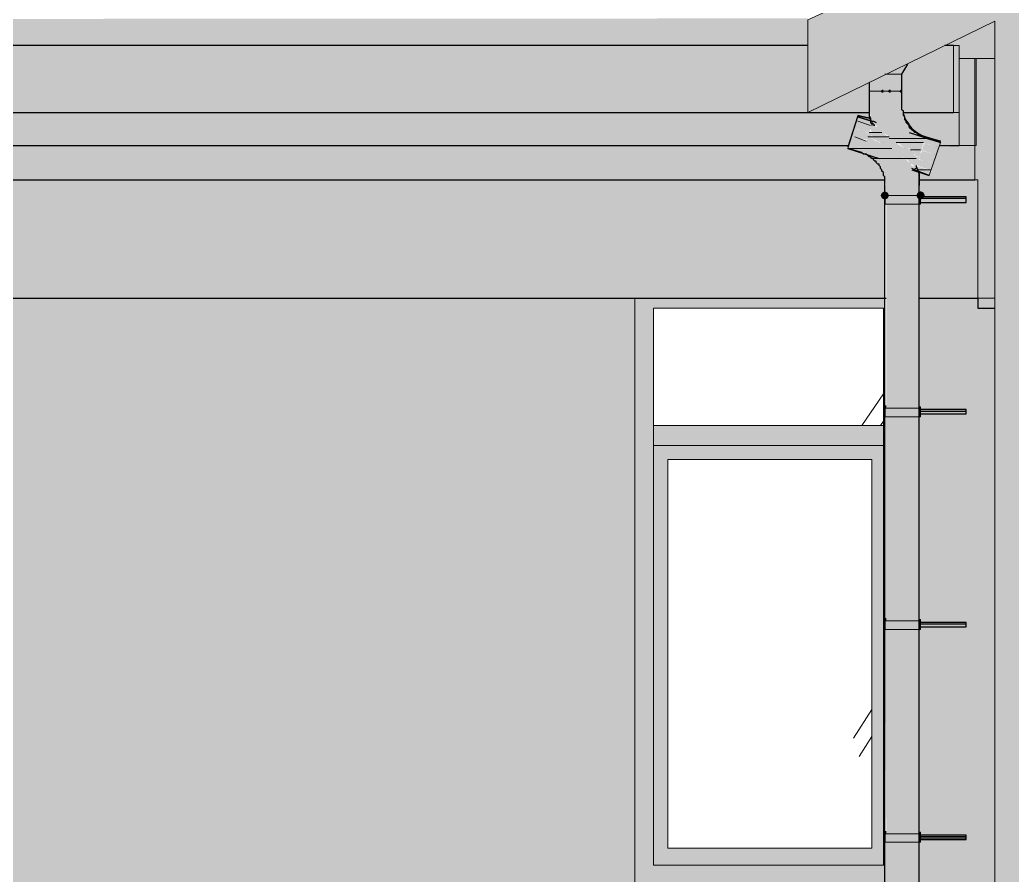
# Model space of a CAD drawing. Header units: millimetres. Extents: x -11345 to 411485, y -9810 to 73012.
# Drawn here: x 379969 to 382909, y 41927 to 44463 of the extents above; entities that cross this region are included whole.
import ezdxf

# ---------------------------------------------------------------- set-up
doc = ezdxf.new("R2010")
doc.units = ezdxf.units.MM
for name, color, linetype, true_color in [('PDF _Крыша', 9, 'Continuous', 0x808080), ('PDF _Обобщенные модели', 7, 'Continuous', 0xb5bcbf), ('PDF _Окна', 7, 'Continuous', 0x383e42), ('PDF _Стены штриховка поверхности', 7, 'Continuous', 0xcacbcc)]:
    doc.layers.add(name, color=color, linetype=linetype, true_color=true_color)
for name, color, linetype in [('PDF _Линии', 7, 'Continuous'), ('PDF _Стены наружные', 7, 'Continuous'), ('PDF _Стены отделка', 7, 'Continuous'), ('PDF _Стены штриховка', 7, 'Continuous'), ('PDF _Узлы', 7, 'Continuous')]:
    doc.layers.add(name, color=color, linetype=linetype)

msp = doc.modelspace()

# ---------------------------------------------------------------- hatches: boundary and pattern name
at = {"layer": 'PDF _Крыша', "transparency": 33554559}
msp.add_hatch(color=256, dxfattribs=at).paths.add_polyline_path([(382303.36198, 44386.4218), (382303.36198, 44466.84953), (375280.75136, 44462.61649), (375238.42098, 44449.91737), (375234.18794, 44449.91737), (375234.18794, 44386.4218)])
at = {"layer": 'PDF _Линии', "transparency": 33554559}
for points in [[(382544.64517, 43941.95277), (382540.41213, 43950.41885), (382531.94605, 43954.65189), (382523.47997, 43950.41885), (382519.24694, 43941.95277), (382523.47997, 43933.48669), (382531.94605, 43929.25366), (382540.41213, 43933.48669)], [(382650.47113, 43941.95277), (382646.23809, 43950.41885), (382637.77201, 43954.65189), (382629.30593, 43950.41885), (382625.07289, 43941.95277), (382629.30593, 43933.48669), (382637.77201, 43929.25366), (382646.23809, 43933.48669)]]:
    msp.add_hatch(color=256, dxfattribs=at).paths.add_polyline_path(points)
at = {"layer": 'PDF _Обобщенные модели', "transparency": 33554559}
h = msp.add_hatch(color=256, dxfattribs=at)
h.paths.add_polyline_path([(382625.07289, 44132.4395), (382608.14074, 44145.13861), (382603.9077, 44153.60469), (382591.20859, 44170.53684), (382586.97555, 44179.00292), (382582.74251, 44208.63419), (382582.74251, 44301.76103), (382595.44163, 44331.3923), (382531.94605, 44301.76103), (382485.38263, 44276.3628), (382485.38263, 44208.63419), (382489.61567, 44179.00292), (382489.61567, 44170.53684), (382464.21744, 44174.76988), (382451.51832, 44179.00292), (382451.51832, 44166.3038), (382447.28528, 44162.07076), (382443.05225, 44149.37165), (382443.05225, 44140.90557), (382453.63484, 44137.73079), (382459.9844, 44134.55602), (382443.05225, 44140.90557), (382434.58617, 44115.50734), (382430.35313, 44107.04127), (382430.35313, 44102.80823), (382426.12009, 44090.10911), (382421.88705, 44081.64304), (382426.12009, 44081.64304), (382455.75136, 44068.94392), (382464.21744, 44068.94392), (382468.45048, 44064.71088), (382476.91655, 44060.47784), (382493.84871, 44052.01177), (382506.54782, 44039.31265), (382515.0139, 44030.84658), (382523.47997, 44018.14746), (382527.71301, 44001.21531), (382536.17909, 43971.58404), (382531.94605, 43971.58404), (382531.94605, 43916.55454), (382536.17909, 43916.55454), (382536.17909, 43311.23006), (382531.94605, 43311.23006), (382531.94605, 42655.10911), (382536.17909, 42049.78463), (382531.94605, 42049.78463), (382531.94605, 42024.3864), (382536.17909, 41419.06191), (382531.94605, 41419.06191), (382531.94605, 41393.66368), (382536.17909, 40788.3392), (382531.94605, 40788.3392), (382531.94605, 40762.94097), (382536.17909, 40157.61649), (382531.94605, 40157.61649), (382531.94605, 39501.49554), (382536.17909, 38896.17106), (382531.94605, 38896.17106), (382531.94605, 38870.77283), (382536.17909, 38265.44835), (382531.94605, 38265.44835), (382531.94605, 38240.05012), (382536.17909, 37634.72563), (382531.94605, 37634.72563), (382531.94605, 37609.3274), (382536.17909, 37004.00292), (382531.94605, 37004.00292), (382531.94605, 36347.88197), (382536.17909, 35742.55749), (382531.94605, 35742.55749), (382531.94605, 35717.15926), (382536.17909, 35111.83478), (382531.94605, 35111.83478), (382531.94605, 35090.66958), (382536.17909, 34481.11206), (382531.94605, 34481.11206), (382531.94605, 33829.22416), (382536.17909, 33795.35985), (382531.94605, 33795.35985), (382527.71301, 33761.49554), (382515.0139, 33736.09731), (382493.84871, 33719.16516), (382489.61567, 33714.93212), (382464.21744, 33702.23301), (382468.45048, 33702.23301), (382493.84871, 33714.93212), (382472.68351, 33702.23301), (382465.15811, 33698.47031), (382464.21744, 33702.23301), (382455.75136, 33702.23301), (382421.88705, 33689.53389), (382421.88705, 33685.30085), (382426.12009, 33689.53389), (382432.46965, 33689.53389), (382421.88705, 33685.30085), (382447.28528, 33604.87312), (382451.51832, 33592.17401), (382459.9844, 33592.17401), (382493.84871, 33604.87312), (382468.45048, 33685.30085), (382476.91655, 33659.90262), (382481.14959, 33647.20351), (382489.61567, 33626.03832), (382493.84871, 33604.87312), (382498.08174, 33604.87312), (382540.41213, 33626.03832), (382570.0434, 33647.20351), (382582.74251, 33659.90262), (382608.14074, 33697.99997), (382612.37378, 33702.23301), (382616.60682, 33714.93212), (382625.07289, 33736.09731), (382629.30593, 33744.56339), (382629.30593, 33761.49554), (382633.53897, 33795.35985), (382633.53897, 33829.22416), (382637.77201, 33829.22416), (382637.77201, 33833.4572), (382650.47113, 33833.4572), (382773.22924, 33837.69023), (382773.22924, 33850.38935), (382637.77201, 33846.15631), (382637.77201, 33854.62239), (382633.53897, 33854.62239), (382633.53897, 34459.94687), (382637.77201, 34459.94687), (382637.77201, 34464.17991), (382773.22924, 34464.17991), (382773.22924, 34481.11206), (382637.77201, 34476.87902), (382637.77201, 34485.3451), (382633.53897, 34485.3451), (382633.53897, 35090.66958), (382637.77201, 35090.66958), (382637.77201, 35094.90262), (382773.22924, 35094.90262), (382773.22924, 35107.60174), (382637.77201, 35103.49697), (382637.77201, 35116.06781), (382633.53897, 35116.06781), (382633.53897, 35717.15926), (382637.77201, 35717.15926), (382637.77201, 35725.62534), (382773.22924, 35725.62534), (382773.22924, 35738.32445), (382637.77201, 35734.21969), (382637.77201, 35746.79053), (382633.53897, 35746.79053), (382633.53897, 36347.88197), (382637.77201, 36347.88197), (382637.77201, 36356.34805), (382773.22924, 36356.34805), (382773.22924, 36369.04717), (382637.77201, 36364.9424), (382637.77201, 36377.51324), (382633.53897, 36377.51324), (382633.53897, 36978.60469), (382637.77201, 36978.60469), (382637.77201, 36987.07076), (382773.22924, 36987.07076), (382773.22924, 36999.76988), (382637.77201, 36999.76988), (382637.77201, 37008.23596), (382633.53897, 37008.23596), (382633.53897, 37609.3274), (382637.77201, 37609.3274), (382637.77201, 37617.79348), (382773.22924, 37617.79348), (382773.22924, 37630.49259), (382637.77201, 37630.49259), (382637.77201, 37638.95867), (382633.53897, 37638.95867), (382633.53897, 38240.05012), (382637.77201, 38240.05012), (382637.77201, 38248.51619), (382773.22924, 38248.51619), (382773.22924, 38261.21531), (382637.77201, 38261.21531), (382637.77201, 38269.68138), (382633.53897, 38269.68138), (382633.53897, 38870.77283), (382637.77201, 38870.77283), (382637.77201, 38879.23891), (382773.22924, 38879.23891), (382773.22924, 38887.70498), (382637.77201, 38887.70498), (382773.22924, 38891.93802), (382637.77201, 38891.93802), (382637.77201, 38900.4041), (382633.53897, 38900.4041), (382633.53897, 39501.49554), (382637.77201, 39501.49554), (382637.77201, 39509.96162), (382773.22924, 39509.96162), (382773.22924, 39522.66073), (382637.77201, 39522.66073), (382637.77201, 39531.12681), (382633.53897, 39531.12681), (382633.53897, 40132.21826), (382637.77201, 40132.21826), (382637.77201, 40140.68433), (382773.22924, 40140.68433), (382773.22924, 40153.38345), (382637.77201, 40153.38345), (382637.77201, 40161.84953), (382633.53897, 40161.84953), (382633.53897, 40762.94097), (382637.77201, 40762.94097), (382637.77201, 40771.40705), (382773.22924, 40771.40705), (382773.22924, 40784.10616), (382637.77201, 40784.10616), (382637.77201, 40792.57224), (382633.53897, 40792.57224), (382633.53897, 41393.66368), (382637.77201, 41393.66368), (382637.77201, 41402.12976), (382773.22924, 41402.12976), (382773.22924, 41414.82888), (382637.77201, 41414.82888), (382637.77201, 41423.29495), (382633.53897, 41423.29495), (382633.53897, 42024.3864), (382637.77201, 42024.3864), (382637.77201, 42032.85248), (382773.22924, 42032.85248), (382773.22924, 42045.55159), (382637.77201, 42045.55159), (382637.77201, 42054.01767), (382633.53897, 42054.01767), (382633.53897, 42655.10911), (382637.77201, 42655.10911), (382637.77201, 42663.57519), (382773.22924, 42663.57519), (382773.22924, 42676.2743), (382637.77201, 42676.2743), (382637.77201, 42684.74038), (382633.53897, 42684.74038), (382633.53897, 43285.83183), (382637.77201, 43285.83183), (382637.77201, 43294.2979), (382773.22924, 43294.2979), (382773.22924, 43306.99702), (382637.77201, 43306.99702), (382637.77201, 43315.46309), (382633.53897, 43315.46309), (382633.53897, 43916.55454), (382637.77201, 43916.55454), (382637.77201, 43920.78758), (382773.22924, 43920.78758), (382773.22924, 43937.71973), (382637.77201, 43937.71973), (382637.77201, 43941.95277), (382633.53897, 43941.95277), (382633.53897, 43971.58404), (382629.30593, 44001.21531), (382629.30593, 44013.91442), (382629.30593, 44018.14746), (382650.47113, 44009.68138), (382633.53897, 44013.91442), (382629.30593, 44013.91442), (382646.23809, 44009.68138), (382658.9372, 44005.44835), (382663.17024, 44001.21531), (382667.40328, 44005.44835), (382667.40328, 44018.14746), (382658.9372, 44018.14746), (382633.53897, 44026.61354), (382625.07289, 44030.84658), (382629.30593, 44030.84658), (382637.77201, 44026.61354), (382650.47113, 44022.3805), (382667.40328, 44018.14746), (382671.63632, 44026.61354), (382675.86936, 44030.84658), (382675.86936, 44039.31265), (382665.28676, 44041.42917), (382658.9372, 44043.54569), (382675.86936, 44039.31265), (382680.10239, 44047.77873), (382680.10239, 44052.01177), (382684.33543, 44064.71088), (382688.56847, 44073.17696), (382688.56847, 44077.41), (382692.80151, 44090.10911), (382692.80151, 44094.34215), (382697.03455, 44098.57519), (382692.80151, 44098.57519), (382672.48292, 44106.19466), (382684.33543, 44102.80823), (382692.80151, 44098.57519), (382697.03455, 44102.80823), (382663.17024, 44111.2743), (382650.47113, 44111.2743), (382650.47113, 44115.50734), (382633.53897, 44123.97342)])
h.paths.add_polyline_path([(382489.61567, 44136.67253), (382493.84871, 44128.20646), (382485.38263, 44128.20646), (382481.14959, 44128.20646), (382471.2725, 44132.4395), (382485.38263, 44128.20646), (382489.61567, 44140.90557)], flags=0)
h.paths.add_polyline_path([(382506.54782, 44149.37165), (382508.66434, 44145.13861), (382506.54782, 44145.13861), (382502.31478, 44149.37165), (382493.84871, 44157.83773), (382493.84871, 44149.37165), (382489.61567, 44149.37165), (382451.51832, 44162.07076), (382455.75136, 44162.07076), (382489.61567, 44149.37165), (382493.0021, 44159.53094)], flags=0)
h.paths.add_polyline_path([(382481.14959, 44170.53684), (382483.68941, 44167.99702), (382468.45048, 44172.351)], flags=0)
h.paths.add_polyline_path([(382483.26611, 44126.08994), (382481.14959, 44123.97342), (382481.14959, 44126.79544)], flags=0)
h.paths.add_polyline_path([(382491.73219, 44119.74038), (382493.84871, 44119.74038), (382498.08174, 44115.50734), (382493.84871, 44115.50734)], flags=0)
h.paths.add_polyline_path([(382447.28528, 44090.10911), (382468.45048, 44081.64304), (382455.75136, 44085.87607)], flags=0)
h.paths.add_polyline_path([(382612.37378, 44077.41), (382625.07289, 44068.94392), (382608.14074, 44077.41), (382599.67466, 44081.64304), (382603.9077, 44081.64304), (382608.14074, 44077.41)], flags=0)
h.paths.add_polyline_path([(382640.59404, 44074.58797), (382642.00505, 44073.17696), (382637.77201, 44064.71088), (382634.38558, 44054.55159), (382633.53897, 44054.83379), (382633.53897, 44056.24481), (382637.77201, 44064.71088), (382637.77201, 44068.94392)], flags=0)
h.paths.add_polyline_path([(382620.83986, 44064.71088), (382625.07289, 44060.47784), (382629.30593, 44056.24481), (382625.07289, 44056.24481), (382625.07289, 44060.47784), (382616.60682, 44064.71088)], flags=0)
h.paths.add_polyline_path([(382625.07289, 44022.3805), (382625.07289, 44021.32224), (382623.66188, 44022.3805)], flags=0)
h.paths.add_polyline_path([(382629.30593, 44035.07961), (382629.30593, 44033.6686), (382628.24767, 44034.02135)], flags=0)
h.paths.add_polyline_path([(382608.14074, 44035.07961), (382612.37378, 44035.07961), (382616.60682, 44030.84658), (382619.14664, 44025.76693), (382612.37378, 44030.84658)], flags=0)
h.paths.add_polyline_path([(382633.53897, 44049.89525), (382637.77201, 44047.77873), (382647.6491, 44044.9567), (382633.53897, 44047.77873)], flags=0)
h.paths.add_polyline_path([(382584.85903, 44056.24481), (382586.97555, 44056.24481), (382591.20859, 44052.01177), (382603.9077, 44043.54569), (382603.9077, 44039.31265), (382591.20859, 44052.01177)], flags=0)
h.paths.add_polyline_path([(382570.0434, 44098.57519), (382591.20859, 44081.64304), (382570.0434, 44094.34215)], flags=0)
h.paths.add_polyline_path([(382438.81921, 44115.50734), (382447.6109, 44113.55363), (382451.51832, 44111.87902)], flags=0)
h.paths.add_polyline_path([(382650.47113, 44094.34215), (382653.6459, 44093.28389), (382646.23809, 44094.34215), (382646.23809, 44090.10911), (382642.00505, 44077.41), (382650.47113, 44073.17696), (382680.10239, 44064.71088), (382646.23809, 44073.17696), (382642.00505, 44077.41), (382642.00505, 44081.64304), (382646.23809, 44098.57519)], flags=0)
h.paths.add_polyline_path([(382654.70416, 44094.34215), (382675.86936, 44090.10911), (382661.05372, 44092.22563)], flags=0)
h.paths.add_polyline_path([(382506.54782, 44102.80823), (382485.38263, 44115.50734), (382510.78086, 44102.80823), (382519.24694, 44098.57519), (382515.0139, 44098.57519), (382510.78086, 44102.80823)], flags=0)
h.paths.add_polyline_path([(382481.14959, 44115.50734), (382476.91655, 44102.80823), (382476.91655, 44098.57519), (382475.50554, 44098.57519), (382476.91655, 44102.80823), (382468.45048, 44107.04127), (382456.59797, 44110.4277), (382449.20939, 44113.19841), (382476.91655, 44107.04127)], flags=0)
h.paths.add_polyline_path([(382527.71301, 44128.20646), (382540.41213, 44119.74038), (382541.82314, 44116.91836), (382536.17909, 44119.74038), (382531.94605, 44123.97342)], flags=0)
h.paths.add_polyline_path([(382607.29413, 44142.59879), (382620.83986, 44132.4395), (382622.95638, 44128.20646), (382620.83986, 44128.20646), (382608.14074, 44140.90557)], flags=0)
for points in [[(382527.71301, 44250.96457), (382527.71301, 44255.19761), (382523.47997, 44255.19761), (382519.24694, 44250.96457), (382523.47997, 44246.73153), (382527.71301, 44246.73153)], [(382548.8782, 44250.96457), (382548.8782, 44255.19761), (382544.64517, 44255.19761), (382540.41213, 44250.96457), (382544.64517, 44246.73153), (382548.8782, 44246.73153)], [(382582.74251, 44250.96457), (382582.74251, 44255.19761), (382578.50947, 44255.19761), (382574.27643, 44250.96457), (382578.50947, 44246.73153), (382582.74251, 44246.73153)], [(382536.17909, 43941.95277), (382536.17909, 43946.18581), (382531.94605, 43946.18581), (382527.71301, 43941.95277), (382531.94605, 43937.71973), (382536.17909, 43937.71973)], [(382536.17909, 43315.46309), (382536.17909, 43319.69613), (382531.94605, 43319.69613), (382527.71301, 43315.46309), (382531.94605, 43311.23006), (382536.17909, 43311.23006)], [(382536.17909, 42684.74038), (382536.17909, 42688.97342), (382531.94605, 42688.97342), (382527.71301, 42684.74038), (382531.94605, 42680.50734), (382536.17909, 42680.50734)], [(382536.17909, 42054.01767), (382536.17909, 42058.25071), (382531.94605, 42058.25071), (382527.71301, 42054.01767), (382531.94605, 42049.78463), (382536.17909, 42049.78463)]]:
    msp.add_hatch(color=7, dxfattribs=at).paths.add_polyline_path(points)
at = {"layer": 'PDF _Окна', "transparency": 33554687}
h = msp.add_hatch(color=256, dxfattribs=at)
h.paths.add_polyline_path([(382527.71301, 43607.54274), (382527.71301, 43260.4336), (381846.19384, 43260.4336), (381846.19384, 43607.54274)])
h.paths.add_polyline_path([(382531.94605, 41389.43065), (382531.94605, 43637.17401), (381791.16434, 43637.17401), (381791.16434, 41389.43065)], flags=0)
h.paths.add_polyline_path([(381846.19384, 41486.79053), (381846.19384, 41897.39525), (382527.71301, 41897.39525), (382527.71301, 41486.79053)], flags=0)
h.paths.add_polyline_path([(381888.52422, 43158.84068), (382493.84871, 43158.84068), (382493.84871, 42007.45425), (381888.52422, 42007.45425)], flags=0)
at = {"layer": 'PDF _Стены наружные', "true_color": 0xf4cc95, "transparency": 33554687}
msp.add_hatch(color=31, dxfattribs=at).paths.add_polyline_path([(382857.89, 44348.32445), (382857.89, 44458.38345), (382709.73366, 44386.4218), (382752.06405, 44386.4218), (382752.06405, 44348.32445)])
at = {"layer": 'PDF _Стены наружные', "true_color": 0xe2e2e2, "transparency": 33554687}
msp.add_hatch(color=254, dxfattribs=at).paths.add_polyline_path([(382857.89, 44348.32445), (382752.06405, 44348.32445), (382752.06405, 44386.4218), (382735.13189, 44386.4218), (382735.13189, 44187.46899), (382752.06405, 44187.46899), (382752.06405, 44090.10911), (382798.62747, 44090.10911), (382798.62747, 43988.51619), (382807.09354, 43988.51619), (382807.09354, 43607.54274), (382857.89, 43607.54274)])
at = {"layer": 'PDF _Стены штриховка поверхности', "true_color": 0xfbfbf4, "transparency": 33554687}
for points in [[(375420.44163, 43899.62239), (375373.8782, 43899.62239), (375373.8782, 43891.15631), (375369.64517, 43891.15631), (375369.64517, 43281.59879), (375373.8782, 43281.59879), (375373.8782, 43273.13271), (375471.23809, 43273.13271), (375471.23809, 43264.66663), (375373.8782, 43264.66663), (375373.8782, 43256.20056), (375369.64517, 43256.20056), (375369.64517, 42646.64304), (375373.8782, 42646.64304), (375373.8782, 42638.17696), (375471.23809, 42638.17696), (375471.23809, 42629.71088), (375373.8782, 42629.71088), (375373.8782, 42621.24481), (375369.64517, 42621.24481), (375369.64517, 42011.68728), (375373.8782, 42011.68728), (375373.8782, 42003.22121), (375471.23809, 42003.22121), (375471.23809, 41994.75513), (375373.8782, 41994.75513), (375373.8782, 41986.28905), (375369.64517, 41986.28905), (375369.64517, 41376.73153), (375373.8782, 41376.73153), (375373.8782, 41368.26545), (375471.23809, 41368.26545), (375471.23809, 41359.79938), (375373.8782, 41359.79938), (375373.8782, 41355.56634), (382531.94605, 41355.56634), (382531.94605, 41389.43065), (381791.16434, 41389.43065), (381791.16434, 43637.17401), (382531.94605, 43637.17401), (382531.94605, 43988.51619), (382527.71301, 44005.44835), (382515.0139, 44035.07961), (382493.84871, 44052.01177), (382464.21744, 44068.94392), (382421.88705, 44081.64304), (382421.88705, 44090.10911), (382434.58617, 44119.74038), (382451.51832, 44179.00292), (382464.21744, 44179.00292), (382489.61567, 44170.53684), (382489.61567, 44179.00292), (382485.38263, 44179.00292), (382485.38263, 44276.3628), (382354.15844, 44212.86722), (382303.36198, 44187.46899), (382303.36198, 44386.4218), (375234.18794, 44386.4218), (375234.18794, 44373.72268), (375208.78971, 44314.46014), (375208.78971, 44221.3333), (375217.25579, 44187.46899), (375229.9549, 44157.83773), (375255.35313, 44136.67253), (375284.9844, 44123.97342), (375323.08174, 44111.2743), (375314.61567, 44090.10911), (375399.27643, 44090.10911), (375314.61567, 44085.87607), (375318.84871, 44081.64304), (375348.47997, 44043.54569), (375365.41213, 44001.21531), (375365.41213, 43988.51619), (375369.64517, 43950.41885), (375369.64517, 43916.55454), (375373.8782, 43916.55454), (375373.8782, 43908.08846), (375420.44163, 43908.08846)], [(382752.06405, 44187.46899), (382735.13189, 44187.46899), (382735.13189, 44386.4218), (382709.73366, 44386.4218), (382599.67466, 44331.3923), (382582.74251, 44301.76103), (382582.74251, 44208.63419), (382586.97555, 44187.46899), (382591.20859, 44179.00292), (382603.9077, 44149.37165), (382625.07289, 44128.20646), (382654.70416, 44115.50734), (382697.03455, 44102.80823), (382692.80151, 44090.10911), (382752.06405, 44090.10911)], [(382633.53897, 43916.55454), (382633.53897, 43315.46309), (382637.77201, 43315.46309), (382637.77201, 43306.99702), (382773.22924, 43306.99702), (382773.22924, 43294.2979), (382637.77201, 43294.2979), (382637.77201, 43285.83183), (382633.53897, 43285.83183), (382633.53897, 42684.74038), (382637.77201, 42684.74038), (382637.77201, 42676.2743), (382773.22924, 42676.2743), (382773.22924, 42663.57519), (382637.77201, 42663.57519), (382637.77201, 42655.10911), (382633.53897, 42655.10911), (382633.53897, 42054.01767), (382637.77201, 42054.01767), (382637.77201, 42045.55159), (382773.22924, 42045.55159), (382773.22924, 42032.85248), (382637.77201, 42032.85248), (382637.77201, 42024.3864), (382633.53897, 42024.3864), (382633.53897, 41423.29495), (382637.77201, 41423.29495), (382637.77201, 41414.82888), (382773.22924, 41414.82888), (382773.22924, 41402.12976), (382637.77201, 41402.12976), (382637.77201, 41393.66368), (382633.53897, 41393.66368), (382633.53897, 41355.56634), (382857.89, 41355.56634), (382857.89, 43607.54274), (382807.09354, 43607.54274), (382807.09354, 43988.51619), (382798.62747, 43988.51619), (382798.62747, 44090.10911), (382692.80151, 44085.87607), (382667.40328, 44005.44835), (382663.17024, 44001.21531), (382654.70416, 44005.44835), (382629.30593, 44013.91442), (382629.30593, 44001.21531), (382633.53897, 43988.51619), (382633.53897, 43941.95277), (382637.77201, 43941.95277), (382637.77201, 43937.71973), (382773.22924, 43937.71973), (382773.22924, 43920.78758), (382637.77201, 43920.78758), (382637.77201, 43916.55454)]]:
    msp.add_hatch(color=7, dxfattribs=at).paths.add_polyline_path(points)
at = {"layer": 'PDF _Узлы', "true_color": 0x939393, "transparency": 33554687}
msp.add_hatch(color=252, dxfattribs=at).paths.add_polyline_path([(385097.16729, 27657.45425), (385097.16729, 45736.76103), (382303.36198, 44462.61649), (382303.36198, 44187.46899), (382857.89, 44458.38345), (382857.89, 33367.82298), (374988.67172, 32334.96162), (374988.67172, 32258.76693), (375471.23809, 32322.2625), (375471.23809, 27657.45425)])

# ---------------------------------------------------------------- linework, layer by layer
at = {"layer": 'PDF _Линии', "lineweight": 9}
msp.add_lwpolyline([(385097.16729, 45736.76103), (382303.36198, 44462.61649), (382303.36198, 44187.46899), (382857.89, 44458.38345), (382857.89, 33367.82298), (376097.72776, 32478.88492), (374988.67172, 32334.96162), (374988.67172, 32258.76693), (375471.23809, 32322.2625), (375471.23809, 27996.09731)], dxfattribs=at)
at = {"layer": 'PDF _Линии', "lineweight": 30}
for points in [[(382303.36198, 44386.4218), (375234.18794, 44386.4218)], [(382735.13189, 44386.4218), (382709.73366, 44386.4218)], [(382603.9077, 44128.20646), (382697.03455, 44098.57519), (382654.70416, 44111.2743), (382650.47113, 44111.2743), (382646.23809, 44115.50734), (382642.00505, 44115.50734), (382637.77201, 44119.74038), (382633.53897, 44119.74038), (382629.30593, 44123.97342), (382625.07289, 44128.20646), (382620.83986, 44128.20646), (382616.60682, 44132.4395), (382612.37378, 44136.67253), (382608.14074, 44140.90557), (382603.9077, 44145.13861), (382603.9077, 44149.37165), (382599.67466, 44153.60469), (382595.44163, 44157.83773), (382595.44163, 44162.07076), (382591.20859, 44166.3038), (382591.20859, 44170.53684), (382591.20859, 44174.76988), (382586.97555, 44179.00292), (382586.97555, 44183.23596), (382586.97555, 44187.46899), (382586.97555, 44191.70203), (382582.74251, 44195.93507), (382582.74251, 44200.16811), (382582.74251, 44204.40115), (382582.74251, 44208.63419), (382582.74251, 44250.96457), (382582.74251, 44301.76103), (382599.67466, 44331.3923)], [(382485.38263, 44276.3628), (382485.38263, 44250.96457), (382485.38263, 44208.63419), (382485.38263, 44200.16811), (382485.38263, 44191.70203), (382485.38263, 44183.23596), (382485.38263, 44174.76988), (382489.61567, 44166.3038), (382489.61567, 44157.83773), (382493.84871, 44153.60469), (382493.84871, 44149.37165)], [(382485.38263, 44204.40115), (382485.38263, 44200.16811), (382485.38263, 44195.93507), (382485.38263, 44187.46899), (382485.38263, 44179.00292), (382489.61567, 44170.53684), (382489.61567, 44166.3038)], [(382582.74251, 44204.40115), (382582.74251, 44208.63419)], [(375217.25579, 44187.46899), (382485.38263, 44187.46899)], [(382586.97555, 44187.46899), (382735.13189, 44187.46899)], [(375314.61567, 44090.10911), (382421.88705, 44090.10911)], [(382531.94605, 33841.92327), (382531.94605, 43929.25366), (382531.94605, 43971.58404), (382531.94605, 43975.81708), (382531.94605, 43980.05012), (382531.94605, 43984.28315), (382531.94605, 43988.51619), (382531.94605, 43992.74923), (382531.94605, 43996.98227), (382527.71301, 44001.21531), (382527.71301, 44005.44835), (382527.71301, 44009.68138), (382523.47997, 44013.91442), (382523.47997, 44018.14746), (382519.24694, 44022.3805), (382519.24694, 44026.61354), (382515.0139, 44030.84658), (382515.0139, 44035.07961), (382510.78086, 44035.07961), (382506.54782, 44039.31265), (382506.54782, 44043.54569), (382502.31478, 44043.54569), (382498.08174, 44047.77873), (382498.08174, 44052.01177), (382493.84871, 44052.01177), (382489.61567, 44056.24481), (382485.38263, 44056.24481), (382481.14959, 44060.47784), (382476.91655, 44064.71088), (382472.68351, 44064.71088), (382468.45048, 44064.71088), (382464.21744, 44068.94392), (382421.88705, 44081.64304), (382515.0139, 44052.01177)], [(382692.80151, 44090.10911), (382752.06405, 44090.10911)], [(382612.37378, 44018.14746), (382663.17024, 44001.21531), (382620.83986, 44018.14746), (382612.37378, 44022.3805)], [(382625.07289, 44030.84658), (382625.07289, 44026.61354), (382629.30593, 44018.14746), (382629.30593, 44013.91442), (382633.53897, 44005.44835), (382633.53897, 43996.98227), (382633.53897, 43988.51619), (382633.53897, 43980.05012), (382633.53897, 43971.58404), (382633.53897, 43975.81708), (382633.53897, 43984.28315), (382633.53897, 43992.74923), (382633.53897, 44001.21531), (382633.53897, 44009.68138), (382629.30593, 44013.91442)], [(375365.41213, 43988.51619), (382531.94605, 43988.51619)], [(382633.53897, 43988.51619), (382798.62747, 43988.51619)], [(382633.53897, 33841.92327), (382633.53897, 43929.25366), (382633.53897, 43971.58404)], [(382531.94605, 43941.95277), (382531.94605, 43916.55454)], [(382633.53897, 43933.48669), (382773.22924, 43933.48669), (382773.22924, 43937.71973), (382637.77201, 43937.71973)], [(382633.53897, 43920.78758), (382773.22924, 43920.78758), (382773.22924, 43929.25366), (382773.22924, 43933.48669)], [(382637.77201, 43916.55454), (382637.77201, 43941.95277)], [(375369.64517, 43637.17401), (382536.17909, 43637.17401)], [(382633.53897, 43637.17401), (382807.09354, 43637.17401), (382807.09354, 43607.54274), (382857.89, 43607.54274)], [(382531.94605, 43315.46309), (382531.94605, 43311.23006), (382531.94605, 43285.83183)], [(382637.77201, 43285.83183), (382637.77201, 43311.23006), (382637.77201, 43315.46309)], [(382633.53897, 43302.76398), (382773.22924, 43302.76398), (382773.22924, 43306.99702), (382637.77201, 43306.99702)], [(382633.53897, 43294.2979), (382773.22924, 43294.2979), (382773.22924, 43298.53094), (382773.22924, 43302.76398)], [(382531.94605, 42684.74038), (382531.94605, 42680.50734), (382531.94605, 42655.10911)], [(382633.53897, 42672.04127), (382773.22924, 42672.04127), (382773.22924, 42676.2743), (382637.77201, 42676.2743)], [(382633.53897, 42663.57519), (382773.22924, 42663.57519), (382773.22924, 42667.80823), (382773.22924, 42672.04127)], [(382637.77201, 42655.10911), (382637.77201, 42680.50734), (382637.77201, 42684.74038)], [(382531.94605, 42054.01767), (382531.94605, 42049.78463), (382531.94605, 42024.3864)], [(382637.77201, 42024.3864), (382637.77201, 42049.78463), (382637.77201, 42054.01767)], [(382633.53897, 42041.31855), (382773.22924, 42041.31855), (382773.22924, 42045.55159), (382637.77201, 42045.55159)], [(382633.53897, 42032.85248), (382773.22924, 42032.85248), (382773.22924, 42037.08551), (382773.22924, 42041.31855)]]:
    msp.add_lwpolyline(points, dxfattribs=at)
for points in [[(382451.51832, 44179.00292), (382489.61567, 44170.53684)], [(382451.51832, 44174.76988), (382493.84871, 44162.07076), (382498.08174, 44162.07076), (382506.54782, 44157.83773)]]:
    msp.add_lwpolyline(points, close=True, dxfattribs=at)
msp.add_lwpolyline([(382586.97555, 44183.23596, 0.25), (382654.70416, 44115.50734), (382697.03455, 44102.80823), (382633.53897, 44119.74038)], format="xyb", dxfattribs=at)
at = {"layer": 'PDF _Обобщенные модели', "lineweight": 0}
for points in [[(382582.74251, 44301.76103), (382531.94605, 44301.76103), (382582.74251, 44301.76103)], [(382489.61567, 44166.3038), (382489.61567, 44166.3038), (382489.61567, 44166.3038)], [(382489.61567, 44166.3038), (382489.61567, 44166.3038), (382489.61567, 44166.3038)], [(382603.9077, 44153.60469), (382591.20859, 44170.53684), (382603.9077, 44153.60469)], [(382489.61567, 44149.37165), (382451.51832, 44162.07076), (382489.61567, 44149.37165)], [(382493.84871, 44162.07076), (382493.84871, 44162.07076), (382493.84871, 44162.07076)], [(382493.84871, 44157.83773), (382493.84871, 44157.83773), (382493.84871, 44157.83773)], [(382493.84871, 44157.83773), (382493.84871, 44157.83773), (382493.84871, 44157.83773)], [(382493.84871, 44157.83773), (382493.84871, 44157.83773), (382493.84871, 44157.83773)], [(382502.31478, 44149.37165), (382493.84871, 44157.83773), (382502.31478, 44149.37165)], [(382493.84871, 44157.83773), (382493.84871, 44157.83773), (382493.84871, 44157.83773)], [(382493.84871, 44157.83773), (382493.84871, 44157.83773), (382493.84871, 44157.83773)], [(382493.84871, 44157.83773), (382493.84871, 44157.83773), (382493.84871, 44157.83773)], [(382493.84871, 44157.83773), (382493.84871, 44157.83773), (382493.84871, 44157.83773)], [(382502.31478, 44149.37165), (382498.08174, 44149.37165), (382502.31478, 44149.37165)], [(382476.91655, 44102.80823), (382443.05225, 44115.50734), (382476.91655, 44102.80823)], [(382498.08174, 44115.50734), (382481.14959, 44115.50734), (382498.08174, 44115.50734)], [(382493.84871, 44128.20646), (382485.38263, 44128.20646), (382493.84871, 44128.20646)], [(382523.47997, 44128.20646), (382493.84871, 44128.20646), (382523.47997, 44128.20646)], [(382544.64517, 44115.50734), (382498.08174, 44115.50734), (382544.64517, 44115.50734)], [(382650.47113, 44111.2743), (382544.64517, 44111.2743), (382650.47113, 44111.2743)], [(382658.9372, 44111.2743), (382654.70416, 44111.2743), (382658.9372, 44111.2743)], [(382658.9372, 44111.2743), (382654.70416, 44111.2743), (382658.9372, 44111.2743)], [(382421.88705, 44085.87607), (382421.88705, 44085.87607), (382421.88705, 44085.87607)], [(382468.45048, 44081.64304), (382421.88705, 44081.64304), (382468.45048, 44081.64304)], [(382468.45048, 44081.64304), (382464.21744, 44081.64304), (382468.45048, 44081.64304)], [(382468.45048, 44081.64304), (382468.45048, 44081.64304), (382468.45048, 44081.64304)], [(382468.45048, 44081.64304), (382468.45048, 44081.64304), (382468.45048, 44081.64304)], [(382468.45048, 44081.64304), (382468.45048, 44081.64304), (382468.45048, 44081.64304)], [(382553.11124, 44081.64304), (382468.45048, 44081.64304), (382553.11124, 44081.64304)], [(382646.23809, 44098.57519), (382565.81036, 44098.57519), (382646.23809, 44098.57519)], [(382637.77201, 44077.41), (382608.14074, 44077.41), (382637.77201, 44077.41)], [(382692.80151, 44098.57519), (382692.80151, 44098.57519), (382692.80151, 44098.57519)], [(382692.80151, 44098.57519), (382692.80151, 44098.57519), (382692.80151, 44098.57519)], [(382464.21744, 44068.94392), (382459.9844, 44068.94392), (382464.21744, 44068.94392)], [(382464.21744, 44068.94392), (382464.21744, 44068.94392), (382464.21744, 44068.94392)], [(382591.20859, 44052.01177), (382493.84871, 44052.01177), (382591.20859, 44052.01177)], [(382625.07289, 44052.01177), (382591.20859, 44052.01177), (382625.07289, 44052.01177)], [(382625.07289, 44022.3805), (382620.83986, 44022.3805), (382625.07289, 44022.3805)], [(382625.07289, 44022.3805), (382625.07289, 44022.3805), (382625.07289, 44022.3805)], [(382667.40328, 44018.14746), (382629.30593, 44018.14746), (382667.40328, 44018.14746)], [(382531.94605, 43941.95277), (382531.94605, 43941.95277), (382531.94605, 43941.95277)], [(382531.94605, 43941.95277), (382531.94605, 43941.95277), (382531.94605, 43941.95277)], [(382557.34428, 43941.95277), (382531.94605, 43941.95277), (382557.34428, 43941.95277)], [(382637.77201, 43285.83183), (382531.94605, 43285.83183), (382637.77201, 43285.83183)], [(382637.77201, 42663.57519), (382637.77201, 42663.57519), (382637.77201, 42663.57519)], [(382637.77201, 42663.57519), (382637.77201, 42663.57519), (382637.77201, 42663.57519)], [(382773.22924, 42037.08551), (382633.53897, 42037.08551), (382773.22924, 42037.08551)], [(382637.77201, 42032.85248), (382637.77201, 42032.85248), (382637.77201, 42032.85248)], [(382637.77201, 42032.85248), (382637.77201, 42032.85248), (382637.77201, 42032.85248)]]:
    msp.add_lwpolyline(points, dxfattribs=at)
at = {"layer": 'PDF _Обобщенные модели', "color": 7, "lineweight": 18}
for points in [[(382582.74251, 44301.76103), (382531.94605, 44301.76103)], [(382485.38263, 44250.96457), (382489.61567, 44250.96457), (382502.31478, 44250.96457), (382506.54782, 44250.96457), (382523.47997, 44250.96457), (382544.64517, 44250.96457), (382561.57732, 44250.96457), (382565.81036, 44250.96457), (382578.50947, 44250.96457), (382582.74251, 44250.96457)], [(382633.53897, 43941.95277), (382637.77201, 43941.95277), (382531.94605, 43941.95277)], [(382531.94605, 43916.55454), (382633.53897, 43916.55454), (382637.77201, 43916.55454)], [(382531.94605, 43311.23006), (382633.53897, 43311.23006), (382637.77201, 43311.23006)], [(382633.53897, 43315.46309), (382637.77201, 43315.46309)], [(382531.94605, 43285.83183), (382633.53897, 43285.83183), (382637.77201, 43285.83183)], [(382531.94605, 42680.50734), (382633.53897, 42680.50734), (382637.77201, 42680.50734)], [(382633.53897, 42684.74038), (382637.77201, 42684.74038)], [(382531.94605, 42655.10911), (382633.53897, 42655.10911), (382637.77201, 42655.10911)], [(382531.94605, 42049.78463), (382633.53897, 42049.78463), (382637.77201, 42049.78463)], [(382633.53897, 42054.01767), (382637.77201, 42054.01767)], [(382531.94605, 42024.3864), (382633.53897, 42024.3864), (382637.77201, 42024.3864)]]:
    msp.add_lwpolyline(points, dxfattribs=at)
for points in [[(382421.88705, 44085.87607), (382451.51832, 44179.00292)], [(382421.88705, 44081.64304), (382451.51832, 44174.76988)], [(382697.03455, 44098.57519), (382663.17024, 44001.21531)], [(382697.03455, 44102.80823), (382692.80151, 44098.57519)]]:
    msp.add_lwpolyline(points, close=True, dxfattribs=at)
at = {"layer": 'PDF _Обобщенные модели', "lineweight": 0}
for points in [[(382489.61567, 44162.07076), (382489.61567, 44162.07076), (382489.61567, 44162.07076)], [(382489.61567, 44162.07076), (382489.61567, 44162.07076), (382489.61567, 44162.07076)], [(382489.61567, 44149.37165), (382489.61567, 44149.37165), (382489.61567, 44149.37165)], [(382489.61567, 44140.90557), (382489.61567, 44140.90557), (382489.61567, 44140.90557)], [(382443.05225, 44115.50734), (382443.05225, 44115.50734), (382443.05225, 44115.50734)], [(382485.38263, 44128.20646), (382485.38263, 44128.20646), (382485.38263, 44128.20646)], [(382650.47113, 44111.2743), (382650.47113, 44111.2743), (382650.47113, 44111.2743)], [(382654.70416, 44111.2743), (382654.70416, 44111.2743), (382654.70416, 44111.2743)], [(382481.14959, 44102.80823), (382481.14959, 44102.80823), (382481.14959, 44102.80823)], [(382527.71301, 44098.57519), (382527.71301, 44098.57519), (382527.71301, 44098.57519)], [(382591.20859, 44081.64304), (382591.20859, 44081.64304), (382591.20859, 44081.64304)], [(382684.33543, 44085.87607), (382684.33543, 44085.87607), (382684.33543, 44085.87607)], [(382692.80151, 44102.80823), (382692.80151, 44102.80823), (382692.80151, 44102.80823)], [(382692.80151, 44098.57519), (382692.80151, 44098.57519), (382692.80151, 44098.57519)], [(382680.10239, 44064.71088), (382680.10239, 44064.71088), (382680.10239, 44064.71088)], [(382625.07289, 44030.84658), (382625.07289, 44030.84658), (382625.07289, 44030.84658)], [(382625.07289, 44022.3805), (382625.07289, 44022.3805), (382625.07289, 44022.3805)], [(382667.40328, 44018.14746), (382667.40328, 44018.14746), (382667.40328, 44018.14746)]]:
    msp.add_lwpolyline(points, close=True, dxfattribs=at)
at = {"layer": 'PDF _Окна', "color": 7, "lineweight": 9}
for points in [[(381846.19384, 43260.4336), (382527.71301, 43260.4336), (382527.71301, 43607.54274), (381846.19384, 43607.54274), (381846.19384, 41956.65779), (382527.71301, 41956.65779), (382527.71301, 43607.54274)], [(382527.71301, 43353.56044), (382464.21744, 43260.4336)], [(382527.71301, 43273.13271), (382519.24694, 43260.4336)], [(382493.84871, 42007.45425), (382493.84871, 43158.84068)], [(382493.84871, 42418.05897), (382438.81921, 42333.3982)], [(382493.84871, 42337.63124), (382455.75136, 42278.3687)]]:
    msp.add_lwpolyline(points, dxfattribs=at)
for points in [[(382527.71301, 43201.17106), (381846.19384, 43201.17106)], [(382493.84871, 43158.84068), (382493.84871, 42007.45425), (381888.52422, 42007.45425), (381888.52422, 43158.84068)]]:
    msp.add_lwpolyline(points, close=True, dxfattribs=at)
at = {"layer": 'PDF _Окна', "lineweight": 0}
msp.add_lwpolyline([(382531.94605, 41956.65779), (381888.52422, 41956.65779), (382531.94605, 41956.65779)], dxfattribs=at)
at = {"layer": 'PDF _Стены наружные', "lineweight": 18}
msp.add_lwpolyline([(382531.94605, 41389.43065), (381791.16434, 41389.43065), (381791.16434, 43637.17401)], dxfattribs=at)
at = {"layer": 'PDF _Стены отделка', "lineweight": 9}
msp.add_lwpolyline([(382752.06405, 44187.46899), (382752.06405, 44386.4218), (382735.13189, 44386.4218), (382735.13189, 44187.46899)], close=True, dxfattribs=at)
for points in [[(382857.89, 44348.32445), (382752.06405, 44348.32445), (382752.06405, 44090.10911), (382802.86051, 44090.10911), (382802.86051, 44348.32445)], [(382798.62747, 44348.32445), (382798.62747, 43988.51619), (382807.09354, 43988.51619), (382807.09354, 43637.17401), (382857.89, 43637.17401), (382857.89, 33367.82298)]]:
    msp.add_lwpolyline(points, dxfattribs=at)
at = {"layer": 'PDF _Стены штриховка', "lineweight": 9}
msp.add_lwpolyline([(382857.89, 44187.46899), (382857.89, 43637.17401), (382857.89, 43988.51619)], dxfattribs=at)

doc.saveas('drawing.dxf')
